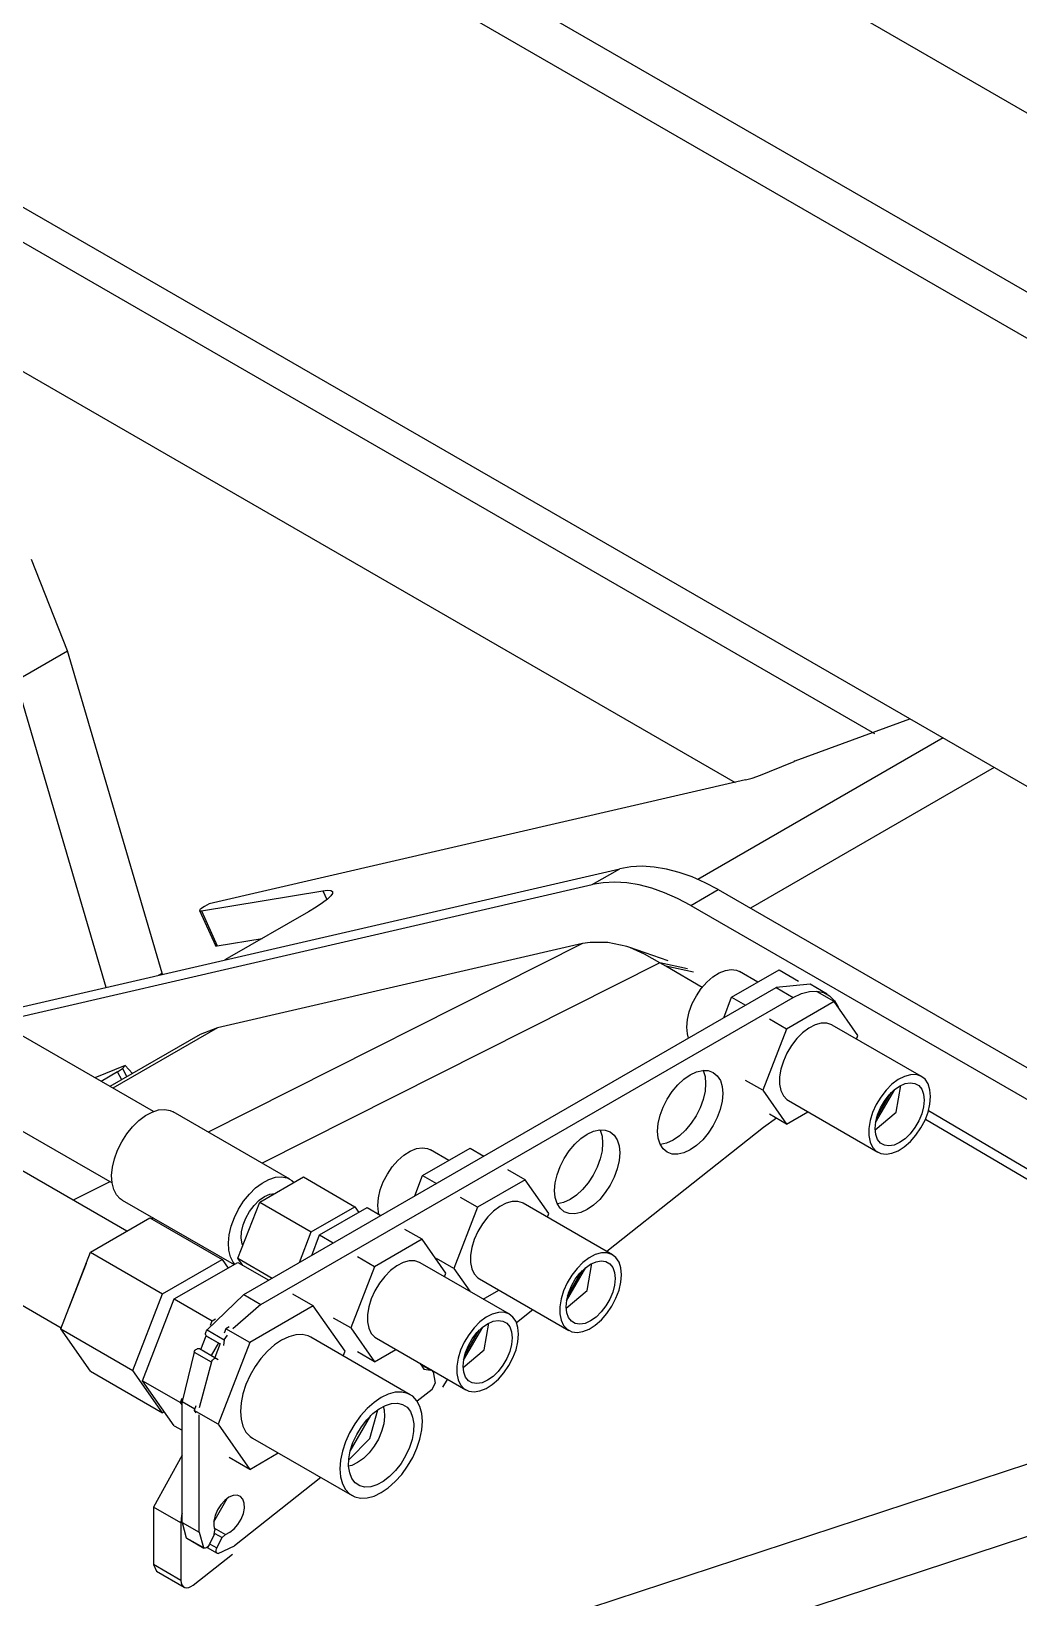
# Model space of a CAD drawing. Extents: x 0 to 258, y 0 to 184.
# Drawn here: x 127.41 to 137.58, y 108.76 to 124.9 of the extents above; entities that cross this region are included whole.
import ezdxf

# ---------------------------------------------------------------- set-up
doc = ezdxf.new("R2010")
doc.units = 0

msp = doc.modelspace()

# ---------------------------------------------------------------- linework, layer by layer
for p, q in [((122.853157, 130.7676), (189.608771, 92.226588)), ((126.468155, 130.526565), (195.252326, 90.814508)), ((114.444974, 130.166203), (136.096066, 117.666243)), ((113.995977, 129.093054), (134.658586, 117.163536)), ((189.566438, 91.774415), (126.187432, 128.366774)), ((124.187449, 124.902588), (186.518442, 88.91639)), ((127.786321, 118.517507), (127.413248, 119.459629)), ((127.256083, 118.211284), (127.786307, 118.517407)), ((128.759444, 115.19689), (127.786307, 118.517407)), ((128.182123, 115.05084), (127.256083, 118.211284)), ((135.279353, 117.384179), (136.460325, 117.816923)), ((136.800386, 117.620735), (134.276793, 116.163941)), ((135.014678, 117.275295), (135.268259, 117.37779)), ((135.279298, 117.384198), (135.268185, 117.377848)), ((134.766536, 117.188406), (129.24363, 115.911529)), ((134.766504, 117.188356), (134.833571, 117.207935)), ((137.327964, 117.315935), (134.816807, 115.866285)), ((134.833571, 117.207935), (134.920314, 117.238913)), ((134.920314, 117.238913), (135.014678, 117.275295)), ((126.94705, 114.765355), (133.471402, 116.273743)), ((133.188563, 116.110495), (133.471402, 116.273743)), ((133.584922, 116.292801), (133.4715, 116.27383)), ((133.703592, 116.298489), (133.584922, 116.292801)), ((133.826819, 116.290896), (133.703592, 116.298489)), ((133.953883, 116.270047), (133.826819, 116.290896)), ((134.084044, 116.23605), (133.953883, 116.270047)), ((134.216545, 116.189121), (134.084044, 116.23605)), ((127.067964, 114.695505), (133.188563, 116.110495)), ((133.30208, 116.129545), (133.188658, 116.110575)), ((133.42075, 116.135234), (133.30208, 116.129545)), ((133.543977, 116.127614), (133.42075, 116.135234)), ((133.671041, 116.106765), (133.543977, 116.127614)), ((133.801202, 116.072771), (133.671041, 116.106765)), ((133.933703, 116.025839), (133.801202, 116.072771)), ((134.20271, 115.894331), (134.485549, 116.057579)), ((134.350612, 116.129527), (134.216545, 116.189121)), ((134.485464, 116.057618), (134.350612, 116.129527)), ((134.485549, 116.057579), (141.679031, 111.904419)), ((129.165843, 115.840356), (130.413881, 116.046202)), ((129.24363, 115.911529), (129.195212, 115.883483)), ((130.41059, 115.921178), (130.344767, 115.877466)), ((130.461622, 115.959992), (130.41059, 115.921178)), ((130.413881, 116.046202), (130.455156, 115.954656)), ((130.413921, 116.046183), (130.464072, 116.051633)), ((130.496555, 115.992922), (130.461622, 115.959992)), ((130.464072, 116.051633), (130.498063, 116.048855)), ((130.514494, 116.019116), (130.496555, 115.992922)), ((130.498063, 116.048855), (130.515023, 116.037928)), ((130.515023, 116.037928), (130.514494, 116.019116)), ((134.06777, 115.966245), (133.933703, 116.025839)), ((134.202622, 115.894339), (134.06777, 115.966245)), ((134.20271, 115.894331), (141.396192, 111.741172)), ((129.146949, 115.848161), (129.145097, 115.843187)), ((129.145097, 115.843187), (129.147743, 115.840171)), ((129.14547, 115.842208), (129.30766, 115.481052)), ((129.153167, 115.854934), (129.146949, 115.848161)), ((129.147743, 115.840171), (129.154675, 115.839112)), ((129.163539, 115.863269), (129.153167, 115.854934)), ((129.154675, 115.839112), (129.165735, 115.840171)), ((129.177747, 115.872926), (129.163539, 115.863269)), ((129.165843, 115.840356), (129.328032, 115.4792)), ((129.195341, 115.883562), (129.177747, 115.872926)), ((130.265979, 115.830037), (129.453709, 115.361196)), ((130.344767, 115.877466), (130.265828, 115.829976)), ((133.088021, 115.503277), (129.235428, 113.559651)), ((129.307615, 115.480994), (129.309996, 115.478877)), ((129.309996, 115.478877), (129.316928, 115.477819)), ((129.316928, 115.477819), (129.327987, 115.478877)), ((129.328032, 115.4792), (129.789994, 115.5554)), ((133.088021, 115.503277), (129.32962, 114.634387)), ((133.167132, 115.514654), (133.088021, 115.503277)), ((133.349125, 115.51226), (133.167179, 115.514641)), ((133.544985, 115.471805), (133.349125, 115.51226)), ((133.574325, 115.462002), (133.544956, 115.471792)), ((133.654494, 115.433163), (133.574325, 115.462002)), ((133.726339, 115.393478), (133.574349, 115.461923)), ((133.971993, 115.323361), (133.654494, 115.433163)), ((129.453709, 115.361196), (129.405555, 115.333944)), ((133.883358, 115.303782), (129.791053, 113.238976)), ((133.883443, 115.303681), (133.726339, 115.393478)), ((133.947387, 115.267798), (133.883358, 115.303782)), ((134.169108, 115.240017), (133.883358, 115.303782)), ((134.319126, 115.048194), (133.947387, 115.267798)), ((134.229962, 115.206944), (133.947387, 115.267798)), ((128.723196, 115.175988), (128.759444, 115.19689)), ((128.762883, 115.185248), (128.759444, 115.19689)), ((134.311681, 115.038863), (134.369487, 115.104974)), ((134.369487, 115.104974), (134.431815, 115.159589)), ((134.431815, 115.159589), (134.496116, 115.200475)), ((134.496116, 115.200475), (134.559754, 115.225955)), ((134.559754, 115.225955), (134.620129, 115.235003)), ((134.620129, 115.235003), (134.674765, 115.227225)), ((134.623926, 114.948182), (135.113934, 115.231021)), ((134.674765, 115.227225), (134.704981, 115.213942)), ((134.894594, 115.104551), (134.704888, 115.213823)), ((135.113934, 115.231021), (135.3129, 115.115928)), ((129.601082, 111.885105), (135.081125, 115.048724)), ((129.777824, 111.78324), (135.257867, 114.946595)), ((134.218825, 114.883343), (134.260767, 114.963964)), ((134.260767, 114.963964), (134.311681, 115.038863)), ((134.542434, 114.737839), (134.623926, 114.948182)), ((134.623926, 114.948182), (134.765478, 114.866426)), ((135.431018, 115.083418), (135.081046, 115.048763)), ((135.081125, 115.048724), (135.257867, 114.946595)), ((135.257822, 114.946703), (135.342615, 114.987203)), ((135.342615, 114.987203), (135.424903, 115.009613)), ((135.424903, 115.009613), (135.502249, 115.013264)), ((135.60791, 114.981255), (135.430904, 115.083384)), ((135.502249, 115.013264), (135.572366, 114.998051)), ((135.679612, 114.904526), (135.502871, 115.00639)), ((135.572366, 114.998051), (135.633183, 114.964414)), ((135.633183, 114.964414), (135.682903, 114.913355)), ((128.669485, 113.771052), (126.702311, 114.906643)), ((134.16829, 114.718241), (134.187578, 114.800304)), ((134.187578, 114.800304), (134.218825, 114.883343)), ((135.679612, 114.904526), (135.189604, 114.621687)), ((135.924351, 114.555806), (135.679612, 114.904526)), ((135.682903, 114.913355), (135.71967, 114.847312)), ((129.32962, 114.634387), (128.251709, 114.012087)), ((129.329594, 114.634326), (129.150217, 114.564092)), ((134.161781, 114.640517), (134.16829, 114.718241)), ((134.168293, 114.570313), (134.161784, 114.640517)), ((135.189604, 114.621687), (134.9446, 113.990392)), ((135.189604, 114.621687), (135.012863, 114.723551)), ((135.418466, 114.630812), (135.354823, 114.582814)), ((135.482765, 114.664165), (135.418466, 114.630812)), ((135.545093, 114.681522), (135.482765, 114.664165)), ((135.602893, 114.682051), (135.545093, 114.681522)), ((135.653805, 114.665938), (135.602893, 114.682051)), ((135.659572, 114.66279), (135.653805, 114.665938)), ((136.57893, 114.131944), (135.659504, 114.662697)), ((129.150233, 114.564008), (128.222869, 114.028756)), ((134.179961, 114.52858), (134.168293, 114.570313)), ((135.239806, 114.451274), (135.193142, 114.373114)), ((135.294448, 114.52214), (135.239806, 114.451274)), ((135.354823, 114.582814), (135.294448, 114.52214)), ((135.909799, 114.518235), (135.924351, 114.555806)), ((135.156357, 114.29086), (135.130957, 114.207884)), ((135.193142, 114.373114), (135.156357, 114.29086)), ((126.277126, 114.170573), (128.2443, 113.034982)), ((128.379238, 114.243862), (128.065707, 114.119508)), ((128.30198, 114.179568), (128.131853, 114.081408)), ((128.301969, 114.179595), (128.353219, 114.213477)), ((128.343519, 114.098342), (128.30198, 114.179568)), ((128.379238, 114.243862), (128.353309, 114.213435)), ((128.353309, 114.213435), (128.3967, 114.129033)), ((128.453056, 114.161577), (128.379238, 114.243862)), ((134.131616, 114.105401), (134.19714, 114.150681)), ((134.19714, 114.150681), (134.262667, 114.181055)), ((134.262667, 114.181055), (134.325675, 114.195369)), ((134.325675, 114.195369), (134.38374, 114.192988)), ((134.327971, 114.198219), (134.33067, 114.192451)), ((134.33067, 114.192451), (134.349773, 114.130729)), ((134.349773, 114.130729), (134.356229, 114.058789)), ((134.38374, 114.192988), (134.434635, 114.174123)), ((134.434635, 114.174123), (134.476405, 114.139466)), ((134.476405, 114.139466), (134.507438, 114.09033)), ((135.117992, 114.127578), (135.11799, 114.053233)), ((135.130957, 114.207884), (135.117992, 114.127578)), ((136.402021, 114.133457), (136.33772, 114.100104)), ((136.464347, 114.150814), (136.402021, 114.133457)), ((136.52215, 114.151343), (136.464347, 114.150814)), ((136.573061, 114.13523), (136.52215, 114.151343)), ((136.614995, 114.10303), (136.573061, 114.13523)), ((133.959637, 113.899976), (134.010535, 113.977594)), ((134.010535, 113.977594), (134.068606, 114.046957)), ((134.068606, 114.046957), (134.131616, 114.105401)), ((134.349773, 113.979398), (134.330643, 113.895607)), ((134.356229, 114.058789), (134.349773, 113.979398)), ((134.507438, 114.09033), (134.526541, 114.028605)), ((134.526541, 114.028605), (134.532997, 113.956665)), ((134.532997, 113.956665), (134.526541, 113.877277)), ((134.9446, 113.990392), (134.767859, 114.092256)), ((134.9446, 113.990392), (135.189604, 113.641671)), ((135.11799, 114.053233), (135.130954, 113.987891)), ((135.130954, 113.987891), (135.156354, 113.934229)), ((136.106083, 113.657012), (136.303856, 113.99957)), ((136.116367, 113.705169), (136.267296, 113.966584)), ((136.213702, 113.991431), (136.159063, 113.920566)), ((136.27408, 114.052106), (136.213702, 113.991431)), ((136.244198, 113.941978), (136.297612, 113.994395)), ((136.33772, 114.100104), (136.27408, 114.052106)), ((136.297612, 113.994395), (136.353846, 114.034175)), ((136.317231, 113.763477), (136.365911, 114.040819)), ((136.353846, 114.034175), (136.410081, 114.05931)), ((136.410081, 114.05931), (136.463495, 114.068571)), ((136.463495, 114.068571), (136.511408, 114.061453)), ((136.511408, 114.061453), (136.551421, 114.038355)), ((136.551421, 114.038355), (136.581525, 114.000406)), ((136.581525, 114.000406), (136.600205, 113.949516)), ((136.646237, 114.056064), (136.614995, 114.10303)), ((136.665498, 113.996252), (136.646237, 114.056064)), ((136.672007, 113.92605), (136.665498, 113.996252)), ((133.886821, 113.732119), (133.917865, 113.81709)), ((133.917865, 113.81709), (133.959637, 113.899976)), ((134.299603, 113.810637), (134.25783, 113.727748)), ((134.330643, 113.895607), (134.299603, 113.810637)), ((134.526541, 113.877277), (134.507411, 113.793484)), ((135.156354, 113.934229), (135.193131, 113.894441)), ((135.193131, 113.894441), (135.209588, 113.883434)), ((135.209448, 113.883236), (136.128874, 113.352747)), ((136.112396, 113.842405), (136.075613, 113.760152)), ((136.159063, 113.920566), (136.112396, 113.842405)), ((136.126154, 113.737532), (136.156264, 113.810242)), ((136.156264, 113.810242), (136.196282, 113.87955)), ((136.196282, 113.87955), (136.244198, 113.941978)), ((136.600178, 113.819646), (136.581472, 113.747176)), ((136.606528, 113.888239), (136.600178, 113.819646)), ((136.600205, 113.949516), (136.606528, 113.888239)), ((136.646237, 113.766364), (136.665525, 113.848427)), ((136.665525, 113.848427), (136.672034, 113.926151)), ((128.455866, 113.613813), (128.52048, 113.677406)), ((128.52048, 113.677406), (128.588174, 113.728619)), ((128.588174, 113.728619), (128.656648, 113.76571)), ((128.656648, 113.76571), (128.723566, 113.787406)), ((128.723566, 113.787406), (128.786653, 113.792989)), ((128.786653, 113.792989), (128.843758, 113.782273)), ((128.843758, 113.782273), (128.873508, 113.768621)), ((130.075479, 113.07467), (128.873479, 113.768671)), ((133.861263, 113.568937), (133.867718, 113.648328)), ((133.867718, 113.648328), (133.886821, 113.732119)), ((134.20693, 113.650133), (134.148859, 113.58077)), ((134.25783, 113.727748), (134.20693, 113.650133)), ((134.47637, 113.708513), (134.434598, 113.625627)), ((134.507411, 113.793484), (134.47637, 113.708513)), ((135.085258, 113.702004), (134.952279, 113.606712)), ((135.189604, 113.641671), (135.012863, 113.7438)), ((135.189604, 113.641671), (135.408944, 113.768407)), ((136.050213, 113.677173), (136.037249, 113.596869)), ((136.075613, 113.760152), (136.050213, 113.677173)), ((136.101098, 113.59647), (136.107448, 113.665063)), ((136.101386, 113.582648), (136.317231, 113.763477)), ((136.107448, 113.665063), (136.126154, 113.737532)), ((136.551363, 113.674466), (136.511344, 113.605159)), ((136.581472, 113.747176), (136.551363, 113.674466)), ((136.573051, 113.602703), (136.61499, 113.683322)), ((136.61499, 113.683322), (136.646237, 113.766364)), ((140.857501, 111.187664), (136.618352, 113.690619)), ((136.650367, 113.780577), (141.147484, 111.124958)), ((128.344511, 113.458511), (128.396536, 113.540013)), ((128.396536, 113.540013), (128.455866, 113.613813)), ((133.007945, 113.434651), (133.070953, 113.493095)), ((133.070953, 113.493095), (133.13648, 113.538375)), ((133.13648, 113.538375), (133.202006, 113.56875)), ((133.202006, 113.56875), (133.265012, 113.583063)), ((133.265012, 113.583063), (133.32308, 113.580682)), ((133.268528, 113.583373), (133.270115, 113.580145)), ((133.270115, 113.580145), (133.289218, 113.518421)), ((133.289218, 113.518421), (133.295674, 113.44648)), ((133.32308, 113.580682), (133.373975, 113.561844)), ((134.952273, 113.606746), (133.337788, 112.32934)), ((133.373975, 113.561844), (133.415742, 113.527184)), ((133.415742, 113.527184), (133.446778, 113.478048)), ((133.446778, 113.478048), (133.46588, 113.416323)), ((133.867692, 113.497), (133.861236, 113.56894)), ((133.886795, 113.435278), (133.867692, 113.497)), ((134.020325, 113.477045), (133.954801, 113.446671)), ((134.085851, 113.522326), (134.020325, 113.477045)), ((134.148859, 113.58077), (134.085851, 113.522326)), ((134.32563, 113.478648), (134.262619, 113.420202)), ((134.383698, 113.548012), (134.32563, 113.478648)), ((134.434598, 113.625627), (134.383698, 113.548012)), ((136.037249, 113.596869), (136.037246, 113.522524)), ((136.037246, 113.522524), (136.050211, 113.457183)), ((136.107419, 113.535192), (136.101095, 113.59647)), ((136.126098, 113.484303), (136.107419, 113.535192)), ((136.156205, 113.446353), (136.126098, 113.484303)), ((136.410012, 113.490314), (136.353777, 113.450534)), ((136.463429, 113.542733), (136.410012, 113.490314)), ((136.511344, 113.605159), (136.463429, 113.542733)), ((136.464331, 113.461694), (136.522134, 113.527805)), ((136.522134, 113.527805), (136.573051, 113.602703)), ((128.269147, 113.283685), (128.301562, 113.37209)), ((128.301562, 113.37209), (128.344511, 113.458511)), ((131.187509, 113.268056), (131.249839, 113.322674)), ((131.249839, 113.322674), (131.314138, 113.363557)), ((131.314138, 113.363557), (131.377778, 113.389037)), ((131.377778, 113.389037), (131.438153, 113.398059)), ((131.438153, 113.398059), (131.49279, 113.39028)), ((131.442051, 113.111182), (131.931794, 113.394022)), ((131.49279, 113.39028), (131.523005, 113.376998)), ((131.712719, 113.267551), (131.523013, 113.377088)), ((131.931794, 113.394022), (132.073346, 113.31253)), ((132.898974, 113.287672), (132.949875, 113.365288)), ((132.949875, 113.365288), (133.007945, 113.434651)), ((133.289218, 113.36709), (133.270089, 113.283299)), ((133.295674, 113.44648), (133.289218, 113.36709)), ((133.46588, 113.416323), (133.472336, 113.344386)), ((133.472336, 113.344386), (133.46588, 113.264995)), ((133.91783, 113.38614), (133.886795, 113.435278)), ((133.891793, 113.432357), (133.8883, 113.432092)), ((133.954801, 113.446671), (133.891793, 113.432357)), ((133.959598, 113.351482), (133.91783, 113.38614)), ((134.010495, 113.332617), (133.959598, 113.351482)), ((134.068561, 113.330236), (134.010495, 113.332617)), ((134.131569, 113.34455), (134.068561, 113.330236)), ((134.197093, 113.374924), (134.131569, 113.34455)), ((134.262619, 113.420202), (134.197093, 113.374924)), ((136.050211, 113.457183), (136.075611, 113.40352)), ((136.075611, 113.40352), (136.112388, 113.363732)), ((136.112388, 113.363732), (136.15905, 113.339443)), ((136.196218, 113.423255), (136.156205, 113.446353)), ((136.15905, 113.339443), (136.213686, 113.331665)), ((136.244132, 113.416138), (136.196218, 113.423255)), ((136.213686, 113.331665), (136.274061, 113.340713)), ((136.297546, 113.425398), (136.244132, 113.416138)), ((136.274061, 113.340713), (136.337701, 113.366193)), ((136.353777, 113.450534), (136.297546, 113.425398)), ((136.337701, 113.366193), (136.402003, 113.407079)), ((136.402003, 113.407079), (136.464331, 113.461694)), ((128.397759, 112.537831), (127.249204, 113.200876)), ((128.239964, 113.112947), (128.248378, 113.196315)), ((128.248378, 113.196315), (128.269147, 113.283685)), ((131.078789, 113.127049), (131.129705, 113.201948)), ((131.129705, 113.201948), (131.187509, 113.268056)), ((132.497472, 113.067526), (132.320731, 113.169655)), ((132.826161, 113.119813), (132.857202, 113.204784)), ((132.857202, 113.204784), (132.898974, 113.287672)), ((133.239048, 113.198328), (133.197273, 113.115442)), ((133.270089, 113.283299), (133.239048, 113.198328)), ((133.446778, 113.181204), (133.415737, 113.096231)), ((133.46588, 113.264995), (133.446778, 113.181204)), ((128.221546, 113.047947), (127.843986, 112.857447)), ((128.244171, 113.036427), (128.239964, 113.112947)), ((128.260866, 112.969355), (128.244171, 113.036427)), ((129.72255, 112.983397), (129.790243, 113.034609)), ((129.765388, 112.837339), (130.214386, 113.09663)), ((129.790243, 113.034609), (129.858717, 113.071701)), ((129.858717, 113.071701), (129.925635, 113.093397)), ((129.925635, 113.093397), (129.988723, 113.09898)), ((129.988723, 113.09898), (130.045825, 113.088264)), ((130.045825, 113.088264), (130.095006, 113.061589)), ((130.095006, 113.061589), (130.117733, 113.040766)), ((130.214386, 113.09663), (130.744874, 112.790508)), ((131.005602, 112.963386), (131.03685, 113.046428)), ((131.03685, 113.046428), (131.078789, 113.127049)), ((131.360294, 112.900839), (131.442051, 113.111182)), ((131.442051, 113.111182), (131.583338, 113.029691)), ((132.497472, 113.067526), (132.007729, 112.784687)), ((132.742476, 112.71907), (132.497472, 113.067526)), ((132.800602, 112.956631), (132.807058, 113.036022)), ((132.807058, 113.036022), (132.826161, 113.119813)), ((133.146375, 113.037824), (133.088305, 112.968461)), ((133.197273, 113.115442), (133.146375, 113.037824)), ((133.373964, 113.013345), (133.323064, 112.935729)), ((133.415737, 113.096231), (133.373964, 113.013345)), ((128.289497, 112.91402), (128.260866, 112.969355)), ((128.329081, 112.872306), (128.289504, 112.914023)), ((128.348501, 112.859289), (128.329081, 112.872306)), ((128.348546, 112.859299), (129.500276, 112.194402)), ((129.540757, 112.258696), (129.765388, 112.837339)), ((129.546581, 112.764502), (129.598606, 112.846004)), ((129.598606, 112.846004), (129.657936, 112.919804)), ((129.657936, 112.919804), (129.72255, 112.983397)), ((129.705984, 112.804377), (129.758054, 112.85632)), ((129.758054, 112.85632), (129.81309, 112.895521)), ((129.765388, 112.837339), (130.295612, 112.531216)), ((129.81309, 112.895521), (129.868126, 112.919862)), ((129.868126, 112.919862), (129.920193, 112.928038)), ((129.920193, 112.928038), (129.92231, 112.928017)), ((130.979806, 112.803602), (130.986314, 112.881326)), ((130.986314, 112.881326), (131.005602, 112.963386)), ((132.007729, 112.784687), (131.830988, 112.886816)), ((132.300787, 112.827248), (132.236485, 112.793894)), ((132.363112, 112.844604), (132.300787, 112.827248)), ((132.420915, 112.845134), (132.363112, 112.844604)), ((132.471826, 112.82902), (132.420915, 112.845134)), ((132.477594, 112.825872), (132.471826, 112.82902)), ((132.807058, 112.884718), (132.800602, 112.956658)), ((132.826161, 112.822996), (132.807058, 112.884718)), ((132.894244, 112.834362), (132.831236, 112.820048)), ((132.95977, 112.864739), (132.894244, 112.834362)), ((133.025297, 112.910017), (132.95977, 112.864739)), ((133.088305, 112.968461), (133.025297, 112.910017)), ((133.264993, 112.866366), (133.201985, 112.807923)), ((133.323064, 112.935729), (133.264993, 112.866366)), ((128.022051, 112.320873), (128.634296, 112.674356)), ((128.634296, 112.674356), (129.376716, 112.245731)), ((128.670279, 112.673562), (128.652023, 112.664302)), ((129.471217, 112.589676), (129.503631, 112.678081)), ((129.503631, 112.678081), (129.546581, 112.764502)), ((129.593952, 112.602593), (129.621661, 112.674001)), ((129.621661, 112.674001), (129.659687, 112.742491)), ((129.659687, 112.742491), (129.705984, 112.804377)), ((130.295612, 112.531216), (130.744874, 112.790508)), ((130.381337, 112.498937), (130.871345, 112.781776)), ((130.744874, 112.790508), (130.78562, 112.732299)), ((130.871345, 112.781776), (131.012632, 112.70002)), ((130.986322, 112.73339), (130.979814, 112.803594)), ((130.99127, 112.712461), (130.986322, 112.73339)), ((132.007729, 112.784687), (131.762725, 112.153392)), ((132.112467, 112.685222), (132.057828, 112.614354)), ((132.172845, 112.745896), (132.112467, 112.685222)), ((132.236485, 112.793894), (132.172845, 112.745896)), ((133.39679, 112.295208), (132.477628, 112.825962)), ((132.727924, 112.681235), (132.742476, 112.71907)), ((132.857197, 112.77386), (132.826161, 112.822996)), ((132.831236, 112.820048), (132.827743, 112.819784)), ((132.898964, 112.7392), (132.857197, 112.77386)), ((132.949859, 112.720335), (132.898964, 112.7392)), ((133.007927, 112.717954), (132.949859, 112.720335)), ((133.070932, 112.732268), (133.007927, 112.717954)), ((133.136459, 112.762642), (133.070932, 112.732268)), ((133.201985, 112.807923), (133.136459, 112.762642)), ((129.450447, 112.502305), (129.471217, 112.589676)), ((129.574822, 112.466386), (129.57805, 112.532124)), ((129.57805, 112.532124), (129.593952, 112.602593)), ((130.173111, 112.215569), (130.295612, 112.531216)), ((131.437024, 112.455281), (131.260018, 112.557146)), ((132.011161, 112.536193), (131.974378, 112.453942)), ((132.057828, 112.614354), (132.011161, 112.536193)), ((129.442033, 112.418938), (129.450447, 112.502305)), ((129.44624, 112.342418), (129.442033, 112.418938)), ((129.462935, 112.275346), (129.44624, 112.342418)), ((129.584453, 112.408929), (129.574822, 112.466386)), ((129.59157, 112.389508), (129.584453, 112.408929)), ((130.299581, 112.288594), (130.381337, 112.498937)), ((130.381337, 112.498937), (130.522625, 112.417181)), ((131.437024, 112.455281), (130.947016, 112.172442)), ((131.681763, 112.106561), (131.437024, 112.455281)), ((131.948978, 112.370964), (131.936014, 112.29066)), ((131.974378, 112.453942), (131.948978, 112.370964)), ((127.715664, 111.531622), (128.022051, 112.320873)), ((127.976955, 112.204724), (127.799637, 111.747754)), ((128.022051, 112.320873), (128.764471, 111.892248)), ((128.764471, 111.892248), (129.376716, 112.245731)), ((128.885385, 111.839596), (129.538641, 112.216627)), ((129.376716, 112.245731), (129.438099, 112.158419)), ((129.491566, 112.220011), (129.462935, 112.275346)), ((129.508393, 112.199136), (129.491566, 112.220011)), ((129.538641, 112.216627), (129.856934, 112.033007)), ((129.540757, 112.258696), (129.89424, 112.054438)), ((129.591822, 112.185936), (129.540757, 112.258696)), ((130.947016, 112.172442), (130.770274, 112.274306)), ((131.17583, 112.181591), (131.112187, 112.133593)), ((131.240129, 112.214944), (131.17583, 112.181591)), ((131.302457, 112.232301), (131.240129, 112.214944)), ((131.360257, 112.23283), (131.302457, 112.232301)), ((131.411169, 112.216717), (131.360257, 112.23283)), ((131.416936, 112.213569), (131.411169, 112.216717)), ((132.336077, 111.682963), (131.416915, 112.213452)), ((131.762725, 112.153392), (131.585984, 112.255521)), ((131.936014, 112.29066), (131.936011, 112.216315)), ((131.936011, 112.216315), (131.948976, 112.150971)), ((133.092104, 112.215188), (133.031726, 112.154514)), ((133.155744, 112.263186), (133.092104, 112.215188)), ((133.115633, 112.15748), (133.171868, 112.197257)), ((133.135256, 111.926561), (133.183935, 112.203903)), ((133.220046, 112.296539), (133.155744, 112.263186)), ((133.171868, 112.197257), (133.228102, 112.222392)), ((133.282371, 112.313896), (133.220046, 112.296539)), ((133.228102, 112.222392), (133.281514, 112.231653)), ((133.281514, 112.231653), (133.32943, 112.224536)), ((133.340174, 112.314425), (133.282371, 112.313896)), ((133.32943, 112.224536), (133.369443, 112.201437)), ((133.391083, 112.298312), (133.340174, 112.314425)), ((133.369443, 112.201437), (133.399547, 112.163488)), ((133.433019, 112.266112), (133.391083, 112.298312)), ((133.464261, 112.219146), (133.433019, 112.266112)), ((133.483523, 112.159337), (133.464261, 112.219146)), ((126.649394, 112.161594), (127.720426, 111.543263)), ((130.947016, 112.172442), (130.702012, 111.541147)), ((131.051812, 112.072919), (130.997173, 112.00205)), ((131.112187, 112.133593), (131.051812, 112.072919)), ((131.667211, 112.06899), (131.681763, 112.106561)), ((131.762725, 112.153392), (131.92756, 111.918707)), ((131.948976, 112.150971), (131.974376, 112.097308)), ((131.974376, 112.097308), (132.011153, 112.057523)), ((132.011153, 112.057523), (132.02761, 112.046516)), ((132.027573, 112.0465), (132.946734, 111.515747)), ((132.924107, 111.820097), (133.12188, 112.162652)), ((132.977087, 112.083645), (132.93042, 112.005485)), ((132.934391, 111.868251), (133.08532, 112.129669)), ((132.974285, 111.973327), (133.014301, 112.042635)), ((133.031726, 112.154514), (132.977087, 112.083645)), ((133.014301, 112.042635), (133.062219, 112.10506)), ((133.062219, 112.10506), (133.115633, 112.15748)), ((133.399547, 112.163488), (133.418226, 112.112598)), ((133.42455, 112.051324), (133.4182, 111.982731)), ((133.418226, 112.112598), (133.42455, 112.051324)), ((133.490032, 112.089135), (133.483523, 112.159337)), ((133.483549, 112.01148), (133.490058, 112.089207)), ((128.458348, 111.102997), (128.764471, 111.892248)), ((129.600974, 111.885187), (129.222038, 111.521962)), ((129.601082, 111.885105), (129.777824, 111.78324)), ((130.316515, 111.76763), (130.104319, 111.890132)), ((130.950506, 111.923893), (130.913723, 111.841639)), ((130.997173, 112.00205), (130.950506, 111.923893)), ((132.066202, 111.838803), (132.226804, 111.931407)), ((132.893638, 111.923234), (132.868238, 111.840255)), ((132.93042, 112.005485), (132.893638, 111.923234)), ((132.919411, 111.74573), (133.135256, 111.926561)), ((132.92547, 111.828148), (132.944176, 111.900617)), ((132.944176, 111.900617), (132.974285, 111.973327)), ((133.399494, 111.910261), (133.369384, 111.837551)), ((133.4182, 111.982731), (133.399494, 111.910261)), ((133.433014, 111.846378), (133.464261, 111.92942)), ((133.464261, 111.92942), (133.483549, 112.01148)), ((128.55889, 110.997693), (128.885385, 111.839596)), ((128.885385, 111.839596), (129.274322, 111.614965)), ((129.777752, 111.783124), (129.4862, 111.533167)), ((130.316515, 111.76763), (129.663259, 111.390334)), ((130.64301, 111.302758), (130.316515, 111.76763)), ((130.888323, 111.75866), (130.875359, 111.678357)), ((130.913723, 111.841639), (130.888323, 111.75866)), ((132.221713, 111.701593), (132.159385, 111.684236)), ((132.279514, 111.702122), (132.221713, 111.701593)), ((132.330425, 111.686009), (132.279514, 111.702122)), ((132.578435, 111.728472), (132.409101, 111.594328)), ((132.855273, 111.759952), (132.85527, 111.685606)), ((132.868238, 111.840255), (132.855273, 111.759952)), ((132.925441, 111.698277), (132.919117, 111.759555)), ((132.91912, 111.759555), (132.92547, 111.828148)), ((132.94412, 111.647387), (132.925441, 111.698277)), ((133.281448, 111.705815), (133.228034, 111.653399)), ((133.329366, 111.768244), (133.281448, 111.705815)), ((133.369384, 111.837551), (133.329366, 111.768244)), ((133.340158, 111.690861), (133.391072, 111.765759)), ((133.391072, 111.765759), (133.433014, 111.846378)), ((129.25686, 111.569722), (129.274322, 111.614965)), ((129.274322, 111.614965), (129.309512, 111.635338)), ((129.450799, 111.553582), (129.415874, 111.533474)), ((130.702012, 111.541147), (130.525271, 111.643011)), ((130.702012, 111.541147), (130.947016, 111.192426)), ((130.875359, 111.678357), (130.875354, 111.604012)), ((130.875354, 111.604012), (130.888318, 111.53867)), ((130.888318, 111.53867), (130.913718, 111.485008)), ((131.863449, 111.207791), (132.061222, 111.550346)), ((131.971068, 111.54221), (131.916427, 111.471345)), ((132.031444, 111.602885), (131.971068, 111.54221)), ((132.001562, 111.492755), (132.054978, 111.545174)), ((132.095086, 111.650883), (132.031444, 111.602885)), ((132.054978, 111.545174), (132.111213, 111.584954)), ((132.074596, 111.314257), (132.123275, 111.591597)), ((132.159385, 111.684236), (132.095086, 111.650883)), ((132.111213, 111.584954), (132.167445, 111.610089)), ((132.167445, 111.610089), (132.220859, 111.61935)), ((132.220859, 111.61935), (132.268772, 111.612232)), ((132.268772, 111.612232), (132.308785, 111.589134)), ((132.308785, 111.589134), (132.338892, 111.551185)), ((132.372359, 111.653809), (132.330425, 111.686009)), ((132.338892, 111.551185), (132.357571, 111.500295)), ((132.403601, 111.606843), (132.372359, 111.653809)), ((132.422862, 111.547031), (132.403601, 111.606843)), ((132.429371, 111.476829), (132.422862, 111.547031)), ((132.85527, 111.685606), (132.868235, 111.620265)), ((132.868235, 111.620265), (132.893635, 111.5666)), ((132.893635, 111.5666), (132.930412, 111.526814)), ((132.974224, 111.609438), (132.94412, 111.647387)), ((133.01424, 111.58634), (132.974224, 111.609438)), ((133.062153, 111.579223), (133.01424, 111.58634)), ((133.115567, 111.588483), (133.062153, 111.579223)), ((133.171799, 111.613619), (133.115567, 111.588483)), ((133.155726, 111.529249), (133.220025, 111.570135)), ((133.228034, 111.653399), (133.171799, 111.613619)), ((133.220025, 111.570135), (133.282355, 111.62475)), ((133.282355, 111.62475), (133.340158, 111.690861)), ((127.715664, 111.531622), (128.458348, 111.102997)), ((128.022051, 111.096118), (127.715664, 111.531622)), ((129.159493, 111.318633), (129.214526, 111.460714)), ((129.207832, 111.48397), (129.209155, 111.493363)), ((129.208086, 111.475371), (129.207832, 111.48397)), ((129.209938, 111.467963), (129.208086, 111.475371)), ((129.209155, 111.493363), (129.212066, 111.503126)), ((129.213325, 111.462089), (129.209938, 111.467963)), ((129.212066, 111.503126), (129.216405, 111.51281)), ((129.218088, 111.458015), (129.213325, 111.462089)), ((129.216405, 111.51281), (129.221988, 111.521965)), ((129.313216, 111.403034), (129.217966, 111.458068)), ((129.217966, 111.458068), (129.355814, 111.378428)), ((129.221935, 111.521832), (129.398941, 111.419968)), ((129.340814, 111.387146), (129.265813, 111.257255)), ((129.356078, 111.379222), (129.30078, 111.237141)), ((129.313216, 111.403034), (129.355814, 111.378428)), ((129.663259, 111.390334), (129.336764, 110.548696)), ((129.398814, 111.419902), (129.3913, 111.358701)), ((129.415874, 111.533474), (129.398147, 111.48823)), ((129.398941, 111.419968), (129.433601, 111.467857)), ((129.663259, 111.390334), (129.415874, 111.533474)), ((129.989871, 111.415682), (129.916198, 111.36571)), ((130.063544, 111.450771), (129.989871, 111.415682)), ((130.134976, 111.4699), (130.063544, 111.450771)), ((130.202, 111.472546), (130.134976, 111.4699)), ((130.262577, 111.458523), (130.202, 111.472546)), ((130.289847, 111.4454), (130.262577, 111.458523)), ((131.315051, 110.853496), (130.289792, 111.445368)), ((130.913718, 111.485008), (130.950495, 111.44522)), ((130.950495, 111.44522), (130.966952, 111.434213)), ((130.96686, 111.434255), (131.886285, 110.903502)), ((131.869762, 111.393184), (131.832977, 111.31093)), ((131.916427, 111.471345), (131.869762, 111.393184)), ((131.873731, 111.255948), (132.02466, 111.517363)), ((131.913627, 111.361021), (131.953646, 111.430329)), ((131.953646, 111.430329), (132.001562, 111.492755)), ((132.363895, 111.439018), (132.357545, 111.370425)), ((132.357571, 111.500295), (132.363895, 111.439018)), ((132.403601, 111.317143), (132.422889, 111.399206)), ((132.422889, 111.399206), (132.429398, 111.47693)), ((132.930412, 111.526814), (132.977074, 111.502526)), ((132.977074, 111.502526), (133.03171, 111.494747)), ((133.03171, 111.494747), (133.092085, 111.503769)), ((133.092085, 111.503769), (133.155726, 111.529249)), ((129.089678, 111.292725), (128.964546, 110.782937)), ((129.089643, 111.292703), (129.266385, 111.190574)), ((129.089678, 111.292725), (129.09481, 111.302117)), ((129.09481, 111.302117), (129.101028, 111.310716)), ((129.101028, 111.310716), (129.108013, 111.318125)), ((129.108013, 111.318125), (129.115474, 111.323998)), ((129.115474, 111.323998), (129.123041, 111.328073)), ((129.123041, 111.328073), (129.130397, 111.330189)), ((129.130397, 111.330189), (129.13717, 111.330195)), ((129.13717, 111.330195), (129.14307, 111.328078)), ((129.143089, 111.328157), (129.31983, 111.226028)), ((129.277804, 111.208656), (129.284789, 111.216064)), ((129.284789, 111.216064), (129.29225, 111.221938)), ((129.29225, 111.221938), (129.299817, 111.226013)), ((129.299817, 111.226013), (129.307173, 111.228129)), ((129.307173, 111.228129), (129.313946, 111.228132)), ((129.313946, 111.228132), (129.319846, 111.226015)), ((129.31983, 111.226028), (129.336235, 111.216503)), ((129.777736, 111.227584), (129.717155, 111.143632)), ((129.844763, 111.302369), (129.777736, 111.227584)), ((129.916198, 111.36571), (129.844763, 111.302369)), ((130.623695, 111.252751), (130.64301, 111.302758)), ((130.947016, 111.192426), (130.770274, 111.294555)), ((130.947016, 111.192426), (131.166091, 111.319162)), ((131.807577, 111.227952), (131.794613, 111.147648)), ((131.832977, 111.31093), (131.807577, 111.227952)), ((131.858462, 111.147249), (131.864812, 111.215842)), ((131.858753, 111.133427), (132.074596, 111.314257)), ((131.864812, 111.215842), (131.883518, 111.288311)), ((131.883518, 111.288311), (131.913627, 111.361021)), ((132.308729, 111.225245), (132.268714, 111.155938)), ((132.338839, 111.297955), (132.308729, 111.225245)), ((132.330412, 111.153482), (132.372351, 111.234101)), ((132.357545, 111.370425), (132.338839, 111.297955)), ((132.372351, 111.234101), (132.403601, 111.317143)), ((128.022051, 111.096118), (128.764471, 110.667229)), ((128.764471, 110.667229), (128.458348, 111.102997)), ((129.266453, 111.190664), (129.142049, 110.716344)), ((129.266453, 111.190664), (129.271586, 111.200057)), ((129.271586, 111.200057), (129.277804, 111.208656)), ((140.857501, 111.187664), (129.499747, 107.451487)), ((129.66486, 111.053057), (129.622439, 110.958617)), ((129.717155, 111.143632), (129.66486, 111.053057)), ((131.415584, 111.175332), (131.454448, 111.115518)), ((131.417709, 111.167026), (131.52513, 111.105114)), ((131.454448, 111.115518), (131.525024, 111.10517)), ((131.537732, 111.104598), (131.525032, 111.105127)), ((131.549723, 111.087731), (131.541997, 111.102124)), ((131.549736, 111.087652), (131.570109, 110.972029)), ((131.794613, 111.147648), (131.794607, 111.073303)), ((131.794607, 111.073303), (131.807572, 111.007962)), ((131.864788, 111.085971), (131.858465, 111.147249)), ((131.883468, 111.035082), (131.864788, 111.085971)), ((132.220795, 111.093509), (132.167381, 111.041093)), ((132.268714, 111.155938), (132.220795, 111.093509)), ((132.221692, 111.012473), (132.279498, 111.078584)), ((132.279498, 111.078584), (132.330412, 111.153482)), ((128.55889, 110.997693), (128.947827, 110.773327)), ((128.885385, 110.533086), (128.55889, 110.997693)), ((129.622439, 110.958617), (129.591181, 110.863179)), ((131.541798, 110.908), (131.386488, 110.785233)), ((131.54187, 110.908061), (131.570191, 110.971992)), ((131.651018, 110.930767), (131.699138, 111.011412)), ((131.807572, 111.007962), (131.832972, 110.954299)), ((131.832972, 110.954299), (131.869752, 110.914511)), ((131.869752, 110.914511), (131.916414, 110.890222)), ((131.913572, 110.997132), (131.883468, 111.035082)), ((131.953585, 110.974034), (131.913572, 110.997132)), ((131.916414, 110.890222), (131.97105, 110.882444)), ((132.001498, 110.966917), (131.953585, 110.974034)), ((131.97105, 110.882444), (132.031422, 110.891492)), ((132.054912, 110.976177), (132.001498, 110.966917)), ((132.031422, 110.891492), (132.095063, 110.916972)), ((132.111147, 111.001313), (132.054912, 110.976177)), ((132.095063, 110.916972), (132.159364, 110.957858)), ((132.167381, 111.041093), (132.111147, 111.001313)), ((132.159364, 110.957858), (132.221692, 111.012473)), ((128.947827, 110.773327), (128.965289, 110.818306)), ((128.964495, 110.74925), (128.947827, 110.773327)), ((128.964495, 109.537724), (128.964495, 110.782852)), ((128.964495, 110.782852), (129.095199, 110.707446)), ((129.106576, 110.736814), (129.089114, 110.691571)), ((129.572026, 110.769641), (129.56557, 110.68085)), ((129.591181, 110.863179), (129.572026, 110.769641)), ((130.941539, 110.773753), (130.870104, 110.710412)), ((131.015212, 110.823727), (130.941539, 110.773753)), ((130.993254, 110.707687), (131.058979, 110.743143)), ((131.088885, 110.858814), (131.015212, 110.823727)), ((131.036709, 110.732814), (131.045917, 110.695992)), ((131.058979, 110.743143), (131.123019, 110.762881)), ((131.160317, 110.877943), (131.088885, 110.858814)), ((131.123019, 110.762881), (131.182915, 110.766109)), ((131.227342, 110.880589), (131.160317, 110.877943)), ((131.182892, 110.766109), (131.236343, 110.752748)), ((131.287918, 110.866592), (131.227342, 110.880589)), ((131.236343, 110.752748), (131.281293, 110.723276)), ((131.34021, 110.836396), (131.287918, 110.866592)), ((131.382625, 110.79093), (131.34021, 110.836396)), ((131.413875, 110.731576), (131.382625, 110.79093)), ((131.433005, 110.660138), (131.413875, 110.731576)), ((128.783256, 110.678342), (128.764471, 110.667229)), ((129.336764, 110.548696), (129.089114, 110.691571)), ((129.089114, 110.691571), (129.106047, 110.667758)), ((129.141237, 109.435595), (129.141237, 110.647385)), ((129.56557, 110.68085), (129.571999, 110.599496)), ((129.571999, 110.599496), (129.591129, 110.528059)), ((141.467894, 110.641565), (130.043465, 106.883692)), ((130.696916, 110.272567), (130.909088, 110.640062)), ((130.803077, 110.63563), (130.742496, 110.551675)), ((130.870104, 110.710412), (130.803077, 110.63563)), ((130.810983, 110.523248), (130.866829, 110.595585)), ((130.866829, 110.595585), (130.928373, 110.65786)), ((130.899478, 110.400614), (130.979382, 110.69831)), ((130.928373, 110.65786), (130.993254, 110.707687)), ((131.050335, 110.628097), (131.041525, 110.553125)), ((131.045917, 110.695992), (131.050335, 110.628097)), ((131.281293, 110.723276), (131.316014, 110.678839)), ((131.316014, 110.678839), (131.339165, 110.621144)), ((131.339165, 110.621144), (131.34988, 110.552408)), ((131.432978, 110.489993), (131.439434, 110.578787)), ((131.439434, 110.578787), (131.433005, 110.660138)), ((128.885385, 110.533086), (128.964495, 110.487313)), ((129.336764, 110.548696), (129.663259, 110.084088)), ((129.591129, 110.528059), (129.622378, 110.468707)), ((129.622378, 110.468707), (129.664794, 110.423241)), ((129.664794, 110.423241), (129.689823, 110.406149)), ((129.689982, 110.406086), (130.715241, 109.814214)), ((130.690201, 110.461103), (130.647778, 110.366663)), ((130.742496, 110.551675), (130.690201, 110.461103)), ((130.724679, 110.3598), (130.762985, 110.443633)), ((130.762985, 110.443633), (130.810983, 110.523248)), ((131.019908, 110.474581), (130.986502, 110.396137)), ((131.041525, 110.553125), (131.019908, 110.474581)), ((131.347764, 110.475272), (131.332841, 110.3927)), ((131.34988, 110.552408), (131.347764, 110.475272)), ((131.413822, 110.396458), (131.432978, 110.489993)), ((129.663259, 110.084088), (129.955623, 110.252892)), ((130.61652, 110.271222), (130.597364, 110.177687)), ((130.647778, 110.366663), (130.61652, 110.271222)), ((130.681618, 110.182566), (130.899478, 110.400614)), ((130.682589, 110.192395), (130.697538, 110.274966)), ((130.697538, 110.274966), (130.724679, 110.3598)), ((130.891033, 110.25404), (130.833436, 110.197036)), ((130.942865, 110.321459), (130.891033, 110.25404)), ((130.986502, 110.396137), (130.942865, 110.321459)), ((131.305698, 110.307867), (131.267391, 110.224034)), ((131.332841, 110.3927), (131.305698, 110.307867)), ((131.340144, 110.206577), (131.382564, 110.301017)), ((131.382564, 110.301017), (131.413822, 110.396458)), ((128.964522, 110.230643), (128.671158, 109.694987)), ((129.663259, 110.084088), (129.451064, 110.20659)), ((130.597364, 110.177687), (130.590908, 110.088893)), ((130.590908, 110.088893), (130.597364, 110.007542)), ((130.711849, 110.12431), (130.680403, 110.115658)), ((130.680472, 110.115259), (130.682589, 110.192395)), ((130.691188, 110.046523), (130.680472, 110.115259)), ((130.772761, 110.153107), (130.711849, 110.12431)), ((130.833436, 110.197036), (130.772761, 110.153107)), ((131.219396, 110.144418), (131.163551, 110.072081)), ((131.267391, 110.224034), (131.219396, 110.144418)), ((131.227267, 110.03205), (131.287849, 110.116005)), ((131.287849, 110.116005), (131.340144, 110.206577)), ((130.394037, 109.999686), (129.505038, 109.296425)), ((130.597364, 110.007542), (130.616493, 109.936104)), ((130.616493, 109.936104), (130.647743, 109.87675)), ((130.714339, 109.988828), (130.691188, 110.046523)), ((130.749063, 109.944391), (130.714339, 109.988828)), ((130.794013, 109.914919), (130.749063, 109.944391)), ((130.9714, 109.924524), (130.907357, 109.904786)), ((131.037122, 109.95998), (130.9714, 109.924524)), ((131.102006, 110.009807), (131.037122, 109.95998)), ((131.088806, 109.893927), (131.160241, 109.957268)), ((131.163551, 110.072081), (131.102006, 110.009807)), ((131.160241, 109.957268), (131.227267, 110.03205)), ((129.290991, 109.543804), (129.430185, 109.784895)), ((129.290991, 109.543804), (129.430185, 109.784895)), ((129.404169, 109.763713), (129.363587, 109.719022)), ((129.448264, 109.7966), (129.404169, 109.763713)), ((129.492418, 109.815121), (129.448264, 109.7966)), ((129.533158, 109.817793), (129.492418, 109.815121)), ((129.567295, 109.804432), (129.533158, 109.817793)), ((129.592139, 109.776069), (129.567295, 109.804432)), ((129.605765, 109.734934), (129.592139, 109.776069)), ((130.647743, 109.87675), (130.690159, 109.831284)), ((130.690159, 109.831284), (130.742448, 109.801088)), ((130.742448, 109.801088), (130.803027, 109.787065)), ((130.847461, 109.901558), (130.794013, 109.914919)), ((130.803003, 109.787091), (130.870027, 109.789737)), ((130.907357, 109.904786), (130.847461, 109.901558)), ((130.870027, 109.789737), (130.94146, 109.808866)), ((130.94146, 109.808866), (131.015133, 109.843953)), ((131.015133, 109.843953), (131.088806, 109.893927)), ((128.953912, 109.531639), (128.671073, 109.694887)), ((128.671073, 109.694887), (128.671073, 109.103014)), ((128.96013, 109.606892), (128.954018, 109.531679)), ((128.964495, 109.631313), (128.96013, 109.606892)), ((129.305175, 109.608913), (129.29192, 109.552134)), ((129.329702, 109.666037), (129.305175, 109.608913)), ((129.363587, 109.719022), (129.329702, 109.666037)), ((129.57338, 109.570623), (129.596002, 109.628019)), ((129.596002, 109.628019), (129.607088, 109.684258)), ((129.607088, 109.684258), (129.605765, 109.734934)), ((128.953912, 109.531639), (128.953912, 108.939767)), ((128.96449, 109.537745), (129.008607, 109.379882)), ((128.964495, 109.537724), (129.141237, 109.435595)), ((129.29192, 109.552134), (129.290861, 109.500151)), ((129.290861, 109.500151), (129.302318, 109.457048)), ((129.293901, 109.482691), (129.413228, 109.413635)), ((129.29701, 109.411746), (129.302487, 109.457074)), ((129.457673, 109.434899), (129.50139, 109.470121)), ((129.50139, 109.470121), (129.540995, 109.516576)), ((129.540995, 109.516576), (129.57338, 109.570623)), ((129.013753, 109.37521), (129.008593, 109.379893)), ((129.008681, 109.379768), (129.185422, 109.277904)), ((129.013893, 109.375127), (129.013753, 109.37521)), ((129.013972, 109.375006), (129.190714, 109.273141)), ((129.141269, 109.435683), (129.185383, 109.277819)), ((129.190497, 109.273059), (129.185338, 109.277742)), ((129.221268, 109.279303), (129.212881, 109.274065)), ((129.229338, 109.286606), (129.221268, 109.279303)), ((129.222199, 109.28002), (129.32618, 109.21996)), ((129.23664, 109.295602), (129.229338, 109.286606)), ((129.242752, 109.305762), (129.23664, 109.295602)), ((129.297076, 109.411783), (129.242837, 109.305685)), ((129.248658, 109.317327), (129.324064, 109.273935)), ((129.302103, 109.423954), (129.378303, 109.380033)), ((129.324064, 109.273935), (129.378303, 109.380033)), ((129.338375, 109.217899), (129.505036, 109.296319)), ((129.413273, 109.41368), (129.378258, 109.379924)), ((129.413273, 109.41368), (129.457673, 109.434899)), ((129.079324, 108.891613), (129.483607, 109.211493)), ((129.197059, 109.270943), (129.190497, 109.273059)), ((129.204652, 109.271207), (129.197059, 109.270943)), ((129.212881, 109.274065), (129.204652, 109.271207)), ((129.315806, 109.242302), (129.3166, 109.252435)), ((129.316864, 109.233359), (129.315806, 109.242302)), ((129.3166, 109.252435), (129.319404, 109.263177)), ((129.319907, 109.226083), (129.316864, 109.233359)), ((129.319404, 109.263177), (129.323982, 109.273919)), ((129.324696, 109.220923), (129.319907, 109.226083)), ((129.330967, 109.218145), (129.324696, 109.220923)), ((129.338375, 109.217899), (129.330967, 109.218145)), ((128.953912, 108.939767), (128.671073, 109.103014)), ((128.671134, 109.103012), (128.702198, 109.034337)), ((128.702294, 109.034223), (128.985133, 108.870975)), ((128.953976, 108.939714), (128.956621, 108.914552)), ((128.956621, 108.914552), (128.964109, 108.893518)), ((128.964109, 108.893518), (128.976201, 108.877616)), ((128.976201, 108.877616), (128.992314, 108.867615)), ((128.992314, 108.867615), (129.011681, 108.864017)), ((129.011681, 108.864017), (129.033377, 108.86698)), ((129.033377, 108.86698), (129.056343, 108.876346)), ((129.056343, 108.876346), (129.079494, 108.891692))]:
    msp.add_line(p, q)

doc.saveas('drawing.dxf')
